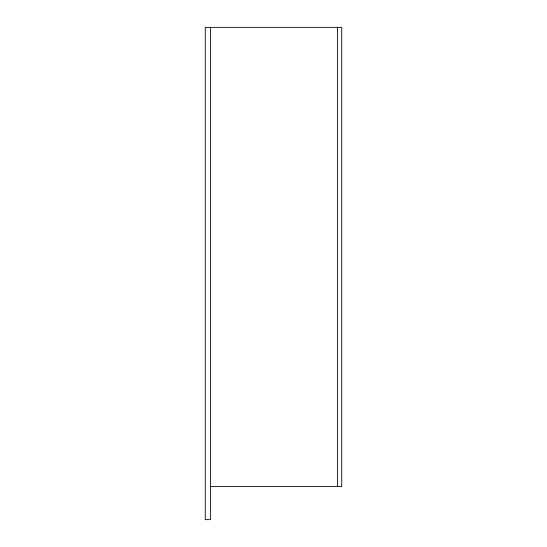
<?xml version="1.0" encoding="UTF-8"?>
<svg xmlns="http://www.w3.org/2000/svg" width="547" height="547" viewBox="0 0 547 547"><rect width="100%" height="100%" fill="white"/><g stroke="black" fill="none" stroke-linecap="round" stroke-linejoin="round"><path stroke-width="0.82" d="M210.438 486.598L341.718 486.598L341.718 27.35L205.282 27.35L205.282 519.65L210.438 519.65L210.438 27.35M337.499 27.35L337.499 486.598"/></g></svg>
